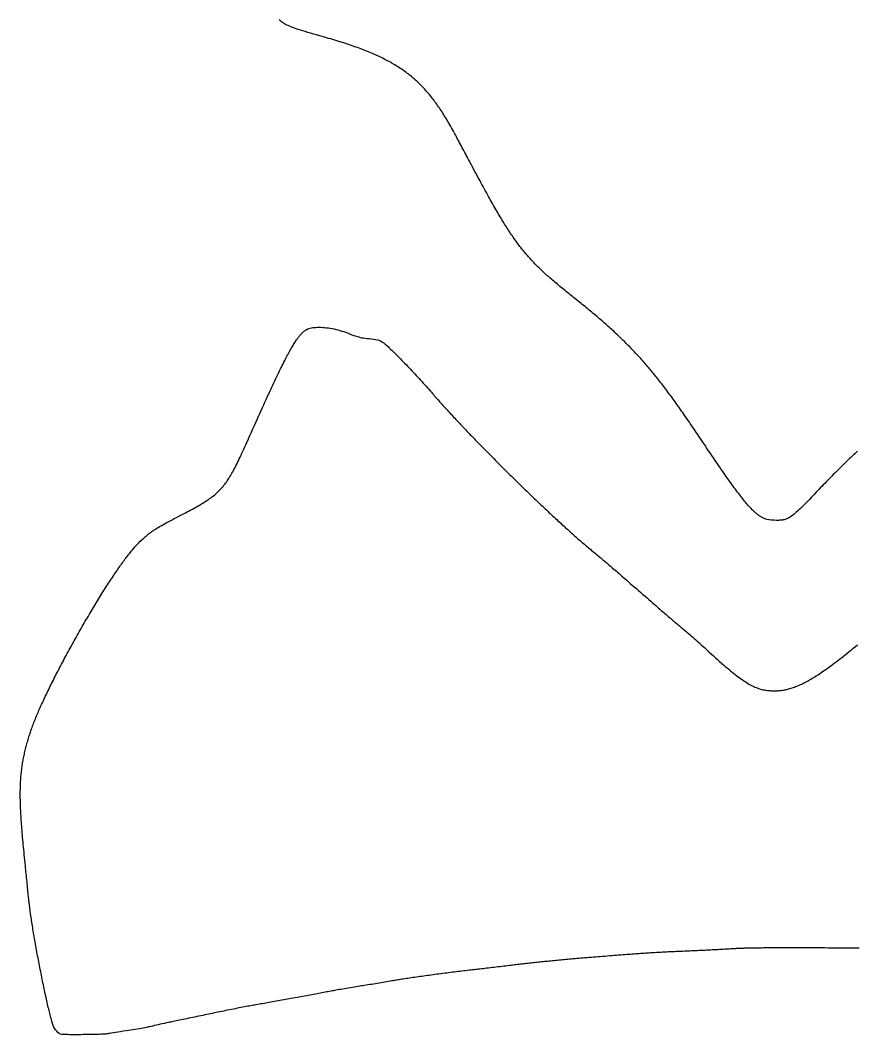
# Model space of a CAD drawing. Header units: millimetres. Extents: x 0 to 300, y 0 to 300.
# Drawn here: x 123.7 to 198.3, y 110.9 to 201.3 of the extents above; entities that cross this region are included whole.
import ezdxf

# ---------------------------------------------------------------- set-up
doc = ezdxf.new("R2010")
doc.units = ezdxf.units.MM
doc.layers.add('IC_DELIKLER', color=5, linetype='Continuous')

msp = doc.modelspace()

# ---------------------------------------------------------------- linework, layer by layer
at = {"layer": 'IC_DELIKLER'}
for points in [[(198.355, 162.865), (198.241, 162.759), (198.126, 162.652), (198.011, 162.543), (197.895, 162.434), (197.778, 162.324), (197.661, 162.212), (197.543, 162.099), (197.425, 161.986), (197.306, 161.871), (197.187, 161.755), (197.067, 161.638), (196.946, 161.519), (196.825, 161.4), (196.703, 161.279), (196.58, 161.157), (196.457, 161.034), (196.333, 160.909), (196.208, 160.784), (196.083, 160.657), (195.957, 160.529), (195.83, 160.399), (195.702, 160.269), (195.574, 160.137), (195.445, 160.003), (195.315, 159.869), (195.184, 159.733), (195.053, 159.595), (194.92, 159.457), (194.691, 159.217), (194.475, 158.991), (194.272, 158.779), (194.081, 158.581), (193.901, 158.395), (193.731, 158.222), (193.572, 158.062), (193.422, 157.913), (193.282, 157.775), (193.149, 157.648), (193.025, 157.531), (192.907, 157.424), (192.796, 157.327), (192.691, 157.239), (192.591, 157.159), (192.496, 157.088), (192.405, 157.025), (192.318, 156.969), (192.233, 156.919), (192.151, 156.876), (192.07, 156.84), (191.991, 156.808), (191.912, 156.782), (191.833, 156.761), (191.754, 156.744), (191.673, 156.731), (191.59, 156.721), (191.504, 156.714), (191.416, 156.71), (191.324, 156.707), (191.227, 156.707), (191.126, 156.708), (190.897, 156.716), (190.668, 156.735), (190.456, 156.762), (190.276, 156.795), (190.145, 156.833), (190.145, 156.833), (190.093, 156.853), (190.041, 156.876), (189.988, 156.9), (189.936, 156.925), (189.883, 156.952), (189.83, 156.982), (189.777, 157.013), (189.723, 157.046), (189.668, 157.081), (189.613, 157.118), (189.558, 157.157), (189.501, 157.199), (189.444, 157.243), (189.386, 157.289), (189.328, 157.338), (189.268, 157.389), (189.207, 157.444), (189.146, 157.501), (189.083, 157.56), (189.019, 157.623), (188.953, 157.689), (188.887, 157.758), (188.818, 157.83), (188.749, 157.905), (188.678, 157.983), (188.605, 158.065), (188.531, 158.15), (188.455, 158.239), (188.378, 158.332), (188.298, 158.428), (188.217, 158.528), (188.133, 158.632), (188.048, 158.74), (187.96, 158.852), (187.871, 158.968), (187.779, 159.088), (187.685, 159.212), (187.588, 159.341), (187.489, 159.474), (187.388, 159.612), (187.284, 159.754), (187.178, 159.901), (187.069, 160.052), (186.957, 160.209), (186.842, 160.37), (186.725, 160.536), (186.604, 160.708), (186.481, 160.884), (186.355, 161.066), (186.225, 161.253), (186.092, 161.445), (185.957, 161.643), (185.817, 161.846), (185.675, 162.055), (185.529, 162.269), (185.38, 162.49), (185.227, 162.716), (185.07, 162.948), (184.91, 163.186), (184.746, 163.43), (184.578, 163.681), (184.407, 163.937), (184.231, 164.2), (184.123, 164.362), (184.016, 164.521), (183.91, 164.68), (183.804, 164.836), (183.7, 164.991), (183.596, 165.144), (183.493, 165.296), (183.391, 165.446), (183.289, 165.594), (183.188, 165.741), (183.088, 165.886), (182.988, 166.03), (182.889, 166.173), (182.791, 166.314), (182.693, 166.453), (182.596, 166.591), (182.499, 166.728), (182.403, 166.864), (182.308, 166.998), (182.213, 167.131), (182.118, 167.262), (182.024, 167.392), (181.93, 167.521), (181.837, 167.649), (181.744, 167.775), (181.652, 167.901), (181.56, 168.025), (181.468, 168.148), (181.376, 168.27), (181.285, 168.391), (181.194, 168.511), (181.104, 168.629), (181.013, 168.747), (180.923, 168.864), (180.833, 168.979), (180.743, 169.094), (180.654, 169.208), (180.564, 169.321), (180.475, 169.433), (180.385, 169.544), (180.296, 169.654), (180.207, 169.764), (180.118, 169.873), (180.029, 169.98), (179.94, 170.087), (179.851, 170.194), (179.761, 170.3), (179.672, 170.404), (179.583, 170.509), (179.493, 170.612), (179.404, 170.715), (179.314, 170.818), (179.224, 170.92), (179.134, 171.021), (179.044, 171.122), (178.954, 171.222), (178.863, 171.322), (178.772, 171.421), (178.681, 171.52), (178.589, 171.618), (178.497, 171.716), (178.405, 171.814), (178.313, 171.911), (178.22, 172.008), (178.126, 172.104), (178.032, 172.2), (177.938, 172.296), (177.844, 172.392), (177.748, 172.488), (177.653, 172.583), (177.557, 172.678), (177.46, 172.773), (177.362, 172.868), (177.265, 172.963), (177.166, 173.057), (177.067, 173.152), (176.967, 173.246), (176.867, 173.341), (176.766, 173.435), (176.664, 173.53), (176.561, 173.624), (176.458, 173.719), (176.354, 173.813), (176.249, 173.908), (176.144, 174.003), (176.037, 174.098), (175.93, 174.193), (175.822, 174.289), (175.713, 174.384), (175.603, 174.48), (175.492, 174.576), (175.38, 174.673), (175.267, 174.769), (175.154, 174.866), (175.039, 174.964), (174.923, 175.062), (174.806, 175.16), (174.688, 175.258), (174.569, 175.357), (174.449, 175.457), (174.328, 175.557), (174.206, 175.657), (174.082, 175.758), (173.958, 175.859), (173.832, 175.962), (173.705, 176.064), (173.576, 176.167), (173.447, 176.271), (173.316, 176.376), (173.184, 176.481), (173.05, 176.587), (172.92, 176.691), (172.791, 176.793), (172.665, 176.893), (172.541, 176.993), (172.418, 177.091), (172.298, 177.189), (172.179, 177.285), (172.062, 177.38), (171.947, 177.475), (171.834, 177.568), (171.722, 177.661), (171.612, 177.752), (171.504, 177.843), (171.397, 177.933), (171.292, 178.023), (171.188, 178.112), (171.085, 178.2), (170.984, 178.288), (170.885, 178.376), (170.787, 178.463), (170.69, 178.549), (170.594, 178.636), (170.5, 178.722), (170.407, 178.808), (170.315, 178.893), (170.224, 178.979), (170.134, 179.064), (170.045, 179.15), (169.957, 179.235), (169.87, 179.321), (169.784, 179.406), (169.699, 179.492), (169.615, 179.578), (169.532, 179.665), (169.449, 179.751), (169.368, 179.839), (169.286, 179.926), (169.206, 180.014), (169.126, 180.102), (169.047, 180.192), (168.968, 180.281), (168.89, 180.372), (168.812, 180.463), (168.735, 180.554), (168.658, 180.647), (168.582, 180.741), (168.505, 180.835), (168.429, 180.93), (168.354, 181.027), (168.278, 181.124), (168.203, 181.223), (168.128, 181.323), (168.053, 181.424), (167.978, 181.526), (167.903, 181.63), (167.828, 181.734), (167.752, 181.841), (167.677, 181.949), (167.602, 182.058), (167.526, 182.169), (167.451, 182.281), (167.375, 182.395), (167.298, 182.511), (167.222, 182.629), (167.145, 182.748), (167.068, 182.87), (166.99, 182.993), (166.912, 183.118), (166.833, 183.245), (166.753, 183.374), (166.674, 183.505), (166.593, 183.639), (166.512, 183.774), (166.43, 183.912), (166.347, 184.053), (166.264, 184.195), (166.179, 184.34), (166.094, 184.487), (166.008, 184.637), (165.921, 184.79), (165.833, 184.945), (165.745, 185.103), (165.655, 185.263), (165.563, 185.426), (165.471, 185.592), (165.378, 185.761), (165.283, 185.932), (165.188, 186.107), (165.091, 186.285), (164.992, 186.465), (164.892, 186.649), (164.791, 186.836), (164.689, 187.026), (164.585, 187.219), (164.479, 187.416), (164.372, 187.616), (164.264, 187.819), (164.153, 188.026), (164.041, 188.236), (163.928, 188.45), (163.852, 188.593), (163.774, 188.74), (163.694, 188.89), (163.612, 189.043), (163.529, 189.198), (163.446, 189.355), (163.362, 189.512), (163.278, 189.669), (163.195, 189.825), (163.112, 189.98), (163.031, 190.132), (162.951, 190.281), (162.873, 190.426), (162.798, 190.566), (162.725, 190.701), (162.656, 190.83), (162.59, 190.952), (162.528, 191.067), (162.471, 191.173), (162.419, 191.271), (162.341, 191.414), (162.263, 191.555), (162.185, 191.694), (162.108, 191.832), (162.031, 191.968), (161.953, 192.102), (161.876, 192.235), (161.798, 192.366), (161.721, 192.495), (161.644, 192.622), (161.566, 192.748), (161.488, 192.872), (161.411, 192.995), (161.333, 193.116), (161.255, 193.236), (161.176, 193.354), (161.098, 193.471), (161.019, 193.586), (160.94, 193.699), (160.86, 193.811), (160.781, 193.922), (160.7, 194.031), (160.62, 194.139), (160.539, 194.245), (160.458, 194.35), (160.376, 194.454), (160.293, 194.557), (160.211, 194.658), (160.127, 194.757), (160.043, 194.856), (159.959, 194.953), (159.873, 195.049), (159.788, 195.144), (159.701, 195.238), (159.614, 195.33), (159.526, 195.421), (159.437, 195.511), (159.348, 195.6), (159.258, 195.688), (159.167, 195.775), (159.075, 195.86), (158.982, 195.945), (158.888, 196.029), (158.793, 196.111), (158.698, 196.193), (158.601, 196.273), (158.504, 196.353), (158.405, 196.432), (158.305, 196.509), (158.205, 196.586), (158.103, 196.662), (158, 196.737), (157.896, 196.811), (157.79, 196.885), (157.684, 196.957), (157.576, 197.029), (157.467, 197.1), (157.357, 197.17), (157.245, 197.24), (157.132, 197.309), (157.018, 197.377), (156.902, 197.444), (156.785, 197.511), (156.666, 197.577), (156.546, 197.642), (156.425, 197.707), (156.302, 197.771), (156.177, 197.835), (156.051, 197.898), (155.923, 197.961), (155.794, 198.023), (155.663, 198.084), (155.53, 198.145), (155.396, 198.206), (155.26, 198.266), (155.122, 198.326), (154.983, 198.385), (154.841, 198.444), (154.698, 198.502), (154.553, 198.56), (154.406, 198.618), (154.257, 198.676), (154.106, 198.733), (153.954, 198.79), (153.799, 198.847), (153.642, 198.903), (153.483, 198.959), (153.323, 199.015), (153.16, 199.071), (152.995, 199.127), (152.828, 199.182), (152.658, 199.238), (152.487, 199.293), (152.313, 199.348), (152.138, 199.403), (151.959, 199.458), (151.779, 199.513), (151.596, 199.568), (151.411, 199.623), (151.224, 199.678), (151.034, 199.733), (150.842, 199.788), (150.647, 199.843), (150.45, 199.898), (150.156, 199.98), (149.878, 200.059), (149.616, 200.134), (149.369, 200.206), (149.137, 200.275), (148.919, 200.341), (148.714, 200.406), (148.522, 200.468), (148.342, 200.528), (148.175, 200.587), (148.018, 200.644), (147.873, 200.7), (147.737, 200.756), (147.612, 200.811), (147.495, 200.866), (147.388, 200.921), (147.288, 200.976), (147.196, 201.032), (147.11, 201.089), (147.031, 201.147), (146.959, 201.206), (146.891, 201.266), (146.828, 201.329)], [(198.522, 118.564), (198.185, 118.567), (197.837, 118.569), (197.476, 118.572), (197.104, 118.574), (196.719, 118.577), (196.461, 118.579), (196.207, 118.58), (195.956, 118.582), (195.709, 118.583), (195.465, 118.585), (195.226, 118.586), (194.99, 118.587), (194.758, 118.588), (194.529, 118.589), (194.305, 118.59), (194.083, 118.591), (193.866, 118.592), (193.652, 118.592), (193.442, 118.593), (193.235, 118.593), (193.032, 118.594), (192.832, 118.594), (192.636, 118.594), (192.443, 118.594), (192.254, 118.594), (192.068, 118.594), (191.886, 118.594), (191.707, 118.594), (191.532, 118.593), (191.36, 118.593), (191.191, 118.592), (191.026, 118.592), (190.864, 118.591), (190.706, 118.59), (190.55, 118.589), (190.398, 118.588), (190.25, 118.587), (190.104, 118.586), (189.962, 118.585), (189.824, 118.583), (189.688, 118.582), (189.556, 118.58), (189.426, 118.578), (189.3, 118.577), (189.177, 118.575), (189.058, 118.573), (188.941, 118.571), (188.827, 118.569), (188.717, 118.566), (188.609, 118.564), (188.505, 118.562), (188.404, 118.559), (188.306, 118.556), (188.21, 118.554), (188.118, 118.551), (188.029, 118.548), (187.942, 118.545), (187.859, 118.542), (187.778, 118.539), (187.701, 118.535), (187.626, 118.532), (187.554, 118.528), (187.485, 118.525), (187.419, 118.521), (187.356, 118.517), (187.295, 118.514), (187.185, 118.506), (187.067, 118.499), (186.943, 118.491), (186.812, 118.483), (186.676, 118.475), (186.534, 118.467), (186.387, 118.459), (186.236, 118.45), (186.08, 118.442), (185.921, 118.433), (185.759, 118.425), (185.594, 118.416), (185.427, 118.407), (185.258, 118.399), (185.088, 118.39), (184.917, 118.382), (184.745, 118.373), (184.573, 118.365), (184.402, 118.357), (184.231, 118.349), (184.062, 118.341), (183.895, 118.334), (183.73, 118.326), (183.567, 118.319), (183.408, 118.313), (183.252, 118.306), (183.1, 118.3), (182.943, 118.294), (182.79, 118.287), (182.639, 118.281), (182.49, 118.275), (182.344, 118.269), (182.2, 118.262), (182.058, 118.256), (181.918, 118.25), (181.78, 118.243), (181.643, 118.237), (181.507, 118.23), (181.372, 118.224), (181.238, 118.217), (181.105, 118.21), (180.972, 118.203), (180.84, 118.196), (180.708, 118.189), (180.575, 118.181), (180.443, 118.174), (180.309, 118.166), (180.176, 118.158), (180.041, 118.15), (179.905, 118.141), (179.768, 118.133), (179.63, 118.124), (179.49, 118.114), (179.348, 118.105), (179.205, 118.095), (179.059, 118.085), (178.911, 118.075), (178.76, 118.064), (178.607, 118.053), (178.45, 118.042), (178.291, 118.03), (178.128, 118.018), (177.962, 118.006), (177.792, 117.993), (177.618, 117.98), (177.441, 117.966), (177.259, 117.952), (177.072, 117.938), (176.881, 117.923), (176.685, 117.907), (176.484, 117.891), (176.278, 117.875), (176.067, 117.858), (175.85, 117.841), (175.638, 117.824), (175.431, 117.807), (175.226, 117.79), (175.026, 117.774), (174.828, 117.758), (174.634, 117.742), (174.444, 117.726), (174.256, 117.71), (174.072, 117.695), (173.891, 117.68), (173.712, 117.665), (173.536, 117.65), (173.363, 117.635), (173.193, 117.62), (173.025, 117.606), (172.86, 117.591), (172.697, 117.577), (172.537, 117.562), (172.378, 117.548), (172.222, 117.534), (172.067, 117.52), (171.915, 117.506), (171.764, 117.492), (171.615, 117.478), (171.468, 117.464), (171.323, 117.45), (171.178, 117.437), (171.036, 117.423), (170.894, 117.409), (170.754, 117.395), (170.614, 117.381), (170.476, 117.367), (170.339, 117.353), (170.203, 117.339), (170.067, 117.325), (169.932, 117.311), (169.797, 117.297), (169.663, 117.283), (169.53, 117.268), (169.396, 117.254), (169.263, 117.239), (169.13, 117.225), (168.997, 117.21), (168.864, 117.195), (168.731, 117.18), (168.598, 117.165), (168.464, 117.149), (168.33, 117.134), (168.195, 117.118), (168.06, 117.102), (167.924, 117.086), (167.788, 117.07), (167.65, 117.053), (167.497, 117.035), (167.34, 117.016), (167.178, 116.997), (167.012, 116.977), (166.844, 116.957), (166.674, 116.937), (166.501, 116.917), (166.329, 116.896), (166.155, 116.876), (165.983, 116.856), (165.812, 116.836), (165.642, 116.816), (165.475, 116.796), (165.311, 116.777), (165.152, 116.759), (164.996, 116.741), (164.847, 116.724), (164.703, 116.707), (164.565, 116.691), (164.435, 116.677), (164.313, 116.663), (164.2, 116.65), (164.051, 116.633), (163.898, 116.616), (163.744, 116.598), (163.587, 116.579), (163.427, 116.56), (163.266, 116.541), (163.102, 116.521), (162.937, 116.501), (162.771, 116.481), (162.603, 116.46), (162.433, 116.439), (162.263, 116.418), (162.092, 116.396), (161.92, 116.374), (161.748, 116.352), (161.575, 116.329), (161.402, 116.307), (161.229, 116.284), (161.056, 116.261), (160.883, 116.239), (160.711, 116.216), (160.539, 116.192), (160.369, 116.169), (160.199, 116.146), (160.03, 116.123), (159.863, 116.1), (159.697, 116.077), (159.533, 116.054), (159.37, 116.031), (159.21, 116.008), (159.051, 115.986), (158.895, 115.963), (158.742, 115.941), (158.591, 115.919), (158.443, 115.897), (158.298, 115.875), (158.156, 115.854), (158.017, 115.833), (157.882, 115.812), (157.75, 115.792), (157.623, 115.772), (157.499, 115.753), (157.379, 115.734), (157.264, 115.715), (157.153, 115.697), (157.047, 115.679), (156.946, 115.662), (156.85, 115.645), (156.71, 115.621), (156.561, 115.595), (156.406, 115.568), (156.245, 115.541), (156.079, 115.513), (155.91, 115.485), (155.738, 115.456), (155.566, 115.428), (155.393, 115.399), (155.222, 115.371), (155.052, 115.344), (154.887, 115.317), (154.725, 115.291), (154.57, 115.267), (154.422, 115.243), (154.281, 115.222), (154.15, 115.201), (154.002, 115.179), (153.847, 115.154), (153.684, 115.128), (153.516, 115.101), (153.344, 115.073), (153.171, 115.044), (152.996, 115.015), (152.822, 114.986), (152.65, 114.956), (152.482, 114.927), (152.319, 114.899), (152.163, 114.871), (152.015, 114.844), (151.877, 114.819), (151.75, 114.795), (151.644, 114.775), (151.533, 114.754), (151.417, 114.732), (151.297, 114.71), (151.172, 114.687), (151.043, 114.663), (150.91, 114.638), (150.774, 114.612), (150.633, 114.586), (150.49, 114.56), (150.343, 114.533), (150.193, 114.505), (150.04, 114.477), (149.885, 114.448), (149.728, 114.419), (149.568, 114.39), (149.406, 114.36), (149.243, 114.33), (149.078, 114.3), (148.912, 114.27), (148.744, 114.239), (148.576, 114.208), (148.407, 114.177), (148.237, 114.146), (148.067, 114.116), (147.897, 114.085), (147.726, 114.054), (147.557, 114.023), (147.387, 113.992), (147.218, 113.962), (147.051, 113.931), (146.884, 113.901), (146.718, 113.871), (146.554, 113.842), (146.392, 113.812), (146.232, 113.784), (146.073, 113.755), (145.917, 113.727), (145.764, 113.7), (145.613, 113.673), (145.465, 113.646), (145.32, 113.62), (145.179, 113.595), (145.041, 113.571), (144.907, 113.547), (144.776, 113.524), (144.65, 113.502), (144.538, 113.482), (144.419, 113.46), (144.292, 113.437), (144.159, 113.413), (144.02, 113.387), (143.875, 113.359), (143.725, 113.331), (143.57, 113.301), (143.411, 113.271), (143.249, 113.239), (143.083, 113.207), (142.915, 113.174), (142.744, 113.141), (142.572, 113.107), (142.399, 113.072), (142.224, 113.037), (142.05, 113.002), (141.876, 112.967), (141.702, 112.932), (141.53, 112.897), (141.36, 112.862), (141.191, 112.827), (141.026, 112.793), (140.863, 112.759), (140.705, 112.726), (140.55, 112.693), (140.376, 112.657), (140.2, 112.619), (140.021, 112.581), (139.841, 112.543), (139.66, 112.505), (139.479, 112.467), (139.298, 112.429), (139.118, 112.391), (138.939, 112.354), (138.763, 112.317), (138.59, 112.28), (138.42, 112.245), (138.254, 112.21), (138.093, 112.176), (137.937, 112.144), (137.787, 112.112), (137.644, 112.082), (137.507, 112.054), (137.379, 112.027), (137.259, 112.003), (137.148, 111.98), (137.047, 111.959), (136.956, 111.94), (136.774, 111.902), (136.587, 111.863), (136.399, 111.823), (136.213, 111.783), (136.031, 111.743), (135.855, 111.704), (135.69, 111.666), (135.537, 111.631), (135.4, 111.599), (135.28, 111.57), (135.182, 111.545), (135.09, 111.523), (134.977, 111.498), (134.844, 111.471), (134.694, 111.442), (134.53, 111.412), (134.354, 111.381), (134.168, 111.349), (133.975, 111.317), (133.777, 111.286), (133.576, 111.255), (133.376, 111.225), (133.178, 111.197), (132.919, 111.16), (132.67, 111.124), (132.433, 111.088), (132.214, 111.054), (132.018, 111.022), (131.849, 110.994), (131.712, 110.969), (131.611, 110.949), (131.552, 110.934), (131.514, 110.926), (131.449, 110.919), (131.359, 110.912), (131.247, 110.905), (131.113, 110.899), (130.961, 110.893), (130.793, 110.887), (130.611, 110.882), (130.418, 110.877), (130.214, 110.872), (130.003, 110.868), (129.787, 110.864), (129.568, 110.861), (129.347, 110.859), (129.129, 110.857), (128.913, 110.855), (128.703, 110.855), (128.502, 110.855), (128.31, 110.855), (128.13, 110.856), (127.965, 110.859), (127.817, 110.861), (127.687, 110.865), (127.578, 110.869), (127.493, 110.875), (127.433, 110.881), (127.433, 110.881), (127.315, 110.912), (127.2, 110.969), (127.088, 111.051), (126.982, 111.157), (126.881, 111.284), (126.788, 111.431), (126.704, 111.596), (126.63, 111.778), (126.567, 111.976), (126.539, 112.076), (126.511, 112.181), (126.482, 112.29), (126.453, 112.403), (126.423, 112.52), (126.393, 112.64), (126.363, 112.764), (126.332, 112.891), (126.3, 113.022), (126.269, 113.156), (126.237, 113.292), (126.204, 113.432), (126.171, 113.575), (126.138, 113.72), (126.105, 113.868), (126.072, 114.019), (126.038, 114.172), (126.004, 114.327), (125.97, 114.484), (125.936, 114.643), (125.901, 114.804), (125.867, 114.967), (125.832, 115.132), (125.798, 115.298), (125.763, 115.466), (125.728, 115.635), (125.694, 115.805), (125.659, 115.976), (125.625, 116.148), (125.59, 116.321), (125.556, 116.494), (125.522, 116.669), (125.488, 116.843), (125.454, 117.018), (125.42, 117.194), (125.386, 117.369), (125.353, 117.544), (125.32, 117.72), (125.287, 117.895), (125.255, 118.07), (125.223, 118.244), (125.191, 118.418), (125.16, 118.591), (125.129, 118.763), (125.098, 118.934), (125.068, 119.104), (125.038, 119.273), (125.009, 119.441), (124.98, 119.608), (124.952, 119.772), (124.924, 119.935), (124.897, 120.097), (124.871, 120.256), (124.845, 120.414), (124.82, 120.569), (124.795, 120.723), (124.771, 120.873), (124.748, 121.022), (124.726, 121.167), (124.704, 121.31), (124.683, 121.451), (124.663, 121.588), (124.644, 121.722), (124.625, 121.853), (124.607, 121.981), (124.591, 122.105), (124.575, 122.226), (124.56, 122.343), (124.546, 122.457), (124.533, 122.566), (124.521, 122.672), (124.51, 122.773), (124.5, 122.87), (124.49, 122.97), (124.479, 123.082), (124.467, 123.205), (124.454, 123.338), (124.439, 123.48), (124.424, 123.63), (124.408, 123.787), (124.392, 123.95), (124.375, 124.119), (124.357, 124.293), (124.339, 124.47), (124.321, 124.649), (124.302, 124.83), (124.284, 125.012), (124.265, 125.194), (124.247, 125.374), (124.228, 125.553), (124.21, 125.728), (124.193, 125.9), (124.167, 126.154), (124.141, 126.402), (124.117, 126.647), (124.093, 126.886), (124.07, 127.122), (124.048, 127.353), (124.026, 127.579), (124.006, 127.802), (123.986, 128.02), (123.966, 128.234), (123.948, 128.444), (123.93, 128.651), (123.913, 128.853), (123.897, 129.052), (123.882, 129.247), (123.867, 129.438), (123.853, 129.626), (123.84, 129.811), (123.828, 129.992), (123.816, 130.17), (123.805, 130.345), (123.795, 130.517), (123.786, 130.685), (123.778, 130.851), (123.77, 131.014), (123.764, 131.174), (123.758, 131.331), (123.753, 131.486), (123.748, 131.638), (123.745, 131.788), (123.742, 131.936), (123.74, 132.081), (123.739, 132.223), (123.739, 132.364), (123.74, 132.503), (123.741, 132.64), (123.743, 132.774), (123.746, 132.907), (123.75, 133.039), (123.755, 133.168), (123.761, 133.296), (123.767, 133.423), (123.774, 133.548), (123.782, 133.671), (123.791, 133.794), (123.801, 133.915), (123.812, 134.035), (123.824, 134.154), (123.836, 134.273), (123.849, 134.39), (123.863, 134.506), (123.878, 134.622), (123.894, 134.738), (123.911, 134.852), (123.929, 134.966), (123.947, 135.08), (123.967, 135.194), (123.987, 135.307), (124.008, 135.42), (124.03, 135.534), (124.053, 135.647), (124.077, 135.76), (124.102, 135.873), (124.128, 135.987), (124.154, 136.101), (124.182, 136.215), (124.21, 136.33), (124.24, 136.446), (124.27, 136.562), (124.301, 136.679), (124.333, 136.797), (124.366, 136.915), (124.4, 137.035), (124.435, 137.155), (124.471, 137.277), (124.507, 137.4), (124.545, 137.524), (124.584, 137.65), (124.613, 137.743), (124.644, 137.838), (124.676, 137.935), (124.71, 138.035), (124.746, 138.136), (124.784, 138.24), (124.823, 138.347), (124.863, 138.455), (124.905, 138.565), (124.949, 138.677), (124.994, 138.792), (125.04, 138.908), (125.088, 139.026), (125.138, 139.146), (125.189, 139.268), (125.241, 139.391), (125.294, 139.517), (125.349, 139.644), (125.405, 139.772), (125.463, 139.902), (125.521, 140.034), (125.581, 140.167), (125.642, 140.302), (125.704, 140.439), (125.768, 140.576), (125.832, 140.715), (125.898, 140.855), (125.965, 140.997), (126.033, 141.14), (126.102, 141.284), (126.171, 141.429), (126.242, 141.575), (126.314, 141.723), (126.387, 141.871), (126.461, 142.021), (126.535, 142.171), (126.611, 142.322), (126.687, 142.474), (126.765, 142.627), (126.843, 142.781), (126.921, 142.935), (127.001, 143.09), (127.081, 143.246), (127.162, 143.403), (127.244, 143.56), (127.326, 143.717), (127.409, 143.875), (127.493, 144.034), (127.577, 144.193), (127.662, 144.352), (127.747, 144.511), (127.833, 144.671), (127.92, 144.831), (128.007, 144.992), (128.094, 145.152), (128.182, 145.313), (128.27, 145.474), (128.358, 145.634), (128.447, 145.795), (128.537, 145.956), (128.626, 146.116), (128.716, 146.277), (128.806, 146.437), (128.897, 146.597), (128.987, 146.757), (129.078, 146.917), (129.169, 147.076), (129.26, 147.235), (129.352, 147.394), (129.443, 147.552), (129.535, 147.709), (129.626, 147.866), (129.718, 148.023), (129.809, 148.178), (129.901, 148.333), (129.992, 148.488), (130.084, 148.642), (130.175, 148.795), (130.267, 148.947), (130.358, 149.098), (130.449, 149.248), (130.54, 149.398), (130.63, 149.546), (130.721, 149.693), (130.811, 149.84), (130.901, 149.985), (130.99, 150.129), (131.08, 150.272), (131.169, 150.413), (131.257, 150.554), (131.346, 150.693), (131.433, 150.83), (131.521, 150.967), (131.608, 151.101), (131.694, 151.235), (131.78, 151.367), (131.866, 151.497), (131.951, 151.625), (132.035, 151.752), (132.119, 151.878), (132.202, 152.001), (132.284, 152.123), (132.366, 152.243), (132.447, 152.361), (132.528, 152.477), (132.607, 152.592), (132.686, 152.704), (132.764, 152.814), (132.842, 152.923), (132.918, 153.029), (132.994, 153.133), (133.069, 153.235), (133.142, 153.334), (133.215, 153.432), (133.287, 153.527), (133.358, 153.619), (133.428, 153.71), (133.497, 153.797), (133.565, 153.883), (133.632, 153.966), (133.698, 154.046), (133.763, 154.124), (133.826, 154.199), (133.889, 154.271), (133.95, 154.341), (134.01, 154.408), (134.069, 154.472), (134.127, 154.533), (134.183, 154.592), (134.238, 154.647), (134.338, 154.746), (134.435, 154.84), (134.53, 154.931), (134.623, 155.019), (134.715, 155.103), (134.806, 155.185), (134.898, 155.264), (134.989, 155.342), (135.081, 155.417), (135.175, 155.492), (135.271, 155.565), (135.369, 155.637), (135.469, 155.71), (135.573, 155.782), (135.681, 155.854), (135.794, 155.927), (135.911, 156.001), (136.034, 156.077), (136.163, 156.154), (136.298, 156.233), (136.44, 156.314), (136.589, 156.398), (136.746, 156.485), (136.912, 156.575), (137.087, 156.669), (137.271, 156.767), (137.465, 156.87), (137.67, 156.976), (137.886, 157.088), (138.113, 157.206), (138.287, 157.296), (138.457, 157.384), (138.621, 157.47), (138.78, 157.554), (138.935, 157.636), (139.086, 157.717), (139.232, 157.797), (139.373, 157.875), (139.511, 157.952), (139.644, 158.029), (139.774, 158.104), (139.9, 158.179), (140.022, 158.253), (140.14, 158.327), (140.256, 158.4), (140.367, 158.473), (140.476, 158.547), (140.582, 158.62), (140.685, 158.694), (140.785, 158.768), (140.882, 158.843), (140.977, 158.918), (141.069, 158.994), (141.16, 159.071), (141.247, 159.149), (141.333, 159.229), (141.417, 159.31), (141.5, 159.392), (141.58, 159.476), (141.659, 159.562), (141.737, 159.649), (141.813, 159.739), (141.888, 159.831), (141.962, 159.925), (142.036, 160.022), (142.108, 160.122), (142.18, 160.224), (142.251, 160.329), (142.322, 160.437), (142.392, 160.548), (142.463, 160.663), (142.533, 160.781), (142.603, 160.902), (142.674, 161.027), (142.745, 161.156), (142.816, 161.29), (142.888, 161.427), (142.961, 161.568), (143.034, 161.714), (143.109, 161.865), (143.184, 162.02), (143.261, 162.18), (143.339, 162.345), (143.419, 162.515), (143.5, 162.69), (143.582, 162.871), (143.667, 163.057), (143.754, 163.249), (143.842, 163.446), (143.933, 163.65), (144.073, 163.964), (144.21, 164.271), (144.344, 164.572), (144.476, 164.866), (144.605, 165.155), (144.732, 165.437), (144.856, 165.712), (144.977, 165.982), (145.096, 166.246), (145.213, 166.504), (145.327, 166.755), (145.439, 167.001), (145.548, 167.242), (145.656, 167.476), (145.76, 167.705), (145.863, 167.929), (145.964, 168.147), (146.062, 168.359), (146.159, 168.567), (146.253, 168.769), (146.345, 168.965), (146.435, 169.157), (146.524, 169.344), (146.61, 169.525), (146.695, 169.702), (146.777, 169.874), (146.858, 170.041), (146.937, 170.203), (147.015, 170.36), (147.091, 170.513), (147.165, 170.662), (147.237, 170.806), (147.308, 170.946), (147.377, 171.081), (147.445, 171.212), (147.512, 171.339), (147.577, 171.462), (147.64, 171.581), (147.702, 171.696), (147.763, 171.807), (147.823, 171.914), (147.881, 172.017), (147.938, 172.117), (147.994, 172.213), (148.049, 172.305), (148.103, 172.394), (148.156, 172.48), (148.207, 172.562), (148.258, 172.641), (148.308, 172.716), (148.357, 172.789), (148.405, 172.858), (148.452, 172.925), (148.499, 172.988), (148.544, 173.049), (148.589, 173.107), (148.633, 173.162), (148.677, 173.214), (148.72, 173.264), (148.762, 173.311), (148.804, 173.356), (148.846, 173.399), (148.887, 173.439), (148.927, 173.476), (148.967, 173.512), (149.007, 173.546), (149.047, 173.577), (149.086, 173.607), (149.125, 173.634), (149.164, 173.66), (149.202, 173.684), (149.241, 173.706), (149.279, 173.726), (149.318, 173.745), (149.356, 173.763), (149.394, 173.779), (149.433, 173.794), (149.472, 173.807), (149.58, 173.839), (149.696, 173.865), (149.821, 173.886), (149.953, 173.902), (150.093, 173.914), (150.238, 173.92), (150.389, 173.921), (150.544, 173.918), (150.704, 173.91), (150.868, 173.897), (151.035, 173.88), (151.204, 173.859), (151.375, 173.833), (151.548, 173.802), (151.721, 173.767), (151.894, 173.728), (152.066, 173.685), (152.237, 173.638), (152.407, 173.587), (152.573, 173.532), (152.737, 173.474), (152.897, 173.411), (153.096, 173.331), (153.279, 173.26), (153.45, 173.198), (153.609, 173.144), (153.761, 173.097), (153.907, 173.056), (154.05, 173.022), (154.193, 172.992), (154.338, 172.968), (154.487, 172.947), (154.643, 172.93), (154.809, 172.915), (155.059, 172.893), (155.267, 172.868), (155.442, 172.84), (155.592, 172.804), (155.724, 172.76), (155.847, 172.705), (155.968, 172.637), (156.096, 172.553), (156.139, 172.522), (156.188, 172.483), (156.243, 172.438), (156.304, 172.386), (156.371, 172.328), (156.443, 172.263), (156.52, 172.193), (156.602, 172.116), (156.689, 172.035), (156.78, 171.948), (156.875, 171.856), (156.974, 171.76), (157.076, 171.659), (157.182, 171.554), (157.292, 171.444), (157.404, 171.331), (157.519, 171.215), (157.637, 171.095), (157.756, 170.973), (157.878, 170.847), (158.002, 170.719), (158.127, 170.589), (158.253, 170.457), (158.381, 170.323), (158.509, 170.187), (158.639, 170.05), (158.768, 169.912), (158.898, 169.773), (159.027, 169.634), (159.156, 169.494), (159.285, 169.354), (159.413, 169.214), (159.54, 169.075), (159.665, 168.936), (159.79, 168.798), (159.912, 168.661), (160.032, 168.526), (160.151, 168.392), (160.266, 168.26), (160.38, 168.131), (160.49, 168.003), (160.567, 167.913), (160.646, 167.822), (160.726, 167.73), (160.808, 167.637), (160.891, 167.543), (160.974, 167.448), (161.059, 167.352), (161.146, 167.255), (161.233, 167.157), (161.322, 167.059), (161.411, 166.959), (161.502, 166.858), (161.594, 166.757), (161.687, 166.655), (161.781, 166.551), (161.876, 166.447), (161.972, 166.343), (162.069, 166.237), (162.167, 166.131), (162.266, 166.024), (162.366, 165.916), (162.467, 165.808), (162.568, 165.699), (162.671, 165.589), (162.774, 165.479), (162.878, 165.368), (162.984, 165.256), (163.089, 165.144), (163.196, 165.031), (163.303, 164.918), (163.411, 164.804), (163.52, 164.69), (163.63, 164.575), (163.74, 164.46), (163.851, 164.344), (163.962, 164.228), (164.075, 164.112), (164.187, 163.995), (164.301, 163.878), (164.415, 163.76), (164.529, 163.642), (164.644, 163.524), (164.759, 163.405), (164.875, 163.287), (164.992, 163.167), (165.109, 163.048), (165.226, 162.929), (165.344, 162.809), (165.462, 162.689), (165.58, 162.569), (165.699, 162.449), (165.818, 162.328), (165.938, 162.208), (166.058, 162.087), (166.178, 161.967), (166.298, 161.846), (166.418, 161.725), (166.539, 161.605), (166.66, 161.484), (166.781, 161.364), (166.903, 161.243), (167.024, 161.122), (167.146, 161.002), (167.267, 160.882), (167.389, 160.762), (167.511, 160.641), (167.633, 160.522), (167.754, 160.402), (167.876, 160.282), (167.998, 160.163), (168.12, 160.044), (168.242, 159.925), (168.363, 159.807), (168.485, 159.689), (168.607, 159.571), (168.728, 159.453), (168.849, 159.336), (168.97, 159.219), (169.091, 159.103), (169.212, 158.986), (169.332, 158.871), (169.452, 158.756), (169.572, 158.641), (169.692, 158.527), (169.811, 158.413), (169.93, 158.3), (170.049, 158.187), (170.167, 158.075), (170.285, 157.964), (170.403, 157.853), (170.52, 157.742), (170.636, 157.633), (170.753, 157.524), (170.868, 157.416), (170.984, 157.308), (171.098, 157.201), (171.213, 157.095), (171.326, 156.989), (171.439, 156.885), (171.552, 156.781), (171.664, 156.678), (171.775, 156.576), (171.885, 156.474), (171.995, 156.374), (172.104, 156.274), (172.213, 156.175), (172.321, 156.078), (172.428, 155.981), (172.534, 155.885), (172.64, 155.79), (172.744, 155.696), (172.848, 155.603), (172.951, 155.511), (173.053, 155.421), (173.155, 155.331), (173.255, 155.242), (173.354, 155.155), (173.453, 155.068), (173.55, 154.983), (173.647, 154.899), (173.742, 154.816), (173.837, 154.735), (173.931, 154.654), (174.023, 154.575), (174.114, 154.497), (174.205, 154.42), (174.294, 154.345), (174.382, 154.271), (174.469, 154.198), (174.555, 154.127), (174.639, 154.057), (174.756, 153.96), (174.87, 153.867), (174.979, 153.776), (175.085, 153.688), (175.189, 153.603), (175.289, 153.519), (175.388, 153.437), (175.484, 153.356), (175.58, 153.277), (175.674, 153.197), (175.768, 153.119), (175.861, 153.04), (175.955, 152.961), (176.049, 152.881), (176.145, 152.8), (176.241, 152.718), (176.34, 152.634), (176.44, 152.548), (176.543, 152.459), (176.649, 152.368), (176.758, 152.274), (176.871, 152.177), (176.988, 152.075), (177.109, 151.97), (177.235, 151.861), (177.367, 151.746), (177.504, 151.627), (177.647, 151.502), (177.796, 151.372), (177.953, 151.235), (178.116, 151.092), (178.287, 150.943), (178.467, 150.786), (178.654, 150.622), (178.85, 150.45), (179.053, 150.273), (179.246, 150.104), (179.431, 149.943), (179.607, 149.789), (179.775, 149.641), (179.936, 149.501), (180.09, 149.367), (180.236, 149.239), (180.377, 149.117), (180.511, 149), (180.639, 148.888), (180.762, 148.782), (180.88, 148.679), (180.993, 148.581), (181.102, 148.487), (181.207, 148.396), (181.308, 148.309), (181.406, 148.224), (181.502, 148.142), (181.595, 148.062), (181.686, 147.985), (181.775, 147.909), (181.862, 147.834), (181.949, 147.76), (182.035, 147.687), (182.121, 147.615), (182.207, 147.542), (182.294, 147.469), (182.381, 147.396), (182.469, 147.322), (182.559, 147.246), (182.651, 147.169), (182.745, 147.091), (182.842, 147.01), (182.944, 146.925), (183.053, 146.832), (183.169, 146.734), (183.289, 146.63), (183.415, 146.522), (183.544, 146.41), (183.676, 146.295), (183.81, 146.178), (183.945, 146.059), (184.079, 145.94), (184.214, 145.821), (184.346, 145.702), (184.476, 145.586), (184.602, 145.472), (184.723, 145.362), (184.84, 145.256), (184.95, 145.155), (185.152, 144.969), (185.348, 144.789), (185.538, 144.616), (185.724, 144.448), (185.904, 144.286), (186.08, 144.13), (186.25, 143.979), (186.417, 143.833), (186.578, 143.694), (186.736, 143.559), (186.889, 143.43), (187.038, 143.306), (187.184, 143.187), (187.326, 143.072), (187.464, 142.963), (187.599, 142.859), (187.731, 142.759), (187.86, 142.664), (187.986, 142.573), (188.109, 142.487), (188.229, 142.405), (188.347, 142.328), (188.463, 142.254), (188.577, 142.185), (188.689, 142.119), (188.799, 142.058), (188.907, 142), (189.014, 141.946), (189.12, 141.896), (189.224, 141.849), (189.327, 141.806), (189.43, 141.766), (189.531, 141.73), (189.633, 141.696), (189.733, 141.666), (189.834, 141.639), (189.934, 141.614), (190.035, 141.593), (190.135, 141.574), (190.236, 141.558), (190.338, 141.544), (190.44, 141.533), (190.543, 141.525), (190.647, 141.518), (190.752, 141.514), (190.859, 141.512), (190.967, 141.512), (191.076, 141.514), (191.188, 141.518), (191.301, 141.524), (191.392, 141.53), (191.484, 141.538), (191.576, 141.548), (191.669, 141.561), (191.763, 141.575), (191.857, 141.592), (191.952, 141.611), (192.048, 141.632), (192.145, 141.655), (192.243, 141.68), (192.341, 141.708), (192.441, 141.738), (192.542, 141.77), (192.644, 141.805), (192.747, 141.842), (192.851, 141.882), (192.957, 141.924), (193.064, 141.968), (193.172, 142.015), (193.281, 142.065), (193.392, 142.117), (193.505, 142.171), (193.619, 142.229), (193.735, 142.289), (193.852, 142.351), (193.971, 142.416), (194.091, 142.484), (194.214, 142.555), (194.338, 142.629), (194.464, 142.705), (194.592, 142.784), (194.722, 142.866), (194.854, 142.951), (194.988, 143.039), (195.125, 143.13), (195.263, 143.223), (195.404, 143.32), (195.546, 143.42), (195.692, 143.523), (195.839, 143.629), (195.989, 143.738), (196.141, 143.85), (196.296, 143.965), (196.453, 144.084), (196.613, 144.206), (196.776, 144.331), (196.941, 144.459), (197.109, 144.59), (197.279, 144.725), (197.453, 144.864), (197.629, 145.005), (197.808, 145.15), (197.991, 145.299), (198.176, 145.451), (198.364, 145.606)]]:
    msp.add_lwpolyline(points, dxfattribs=at)

doc.saveas('drawing.dxf')
